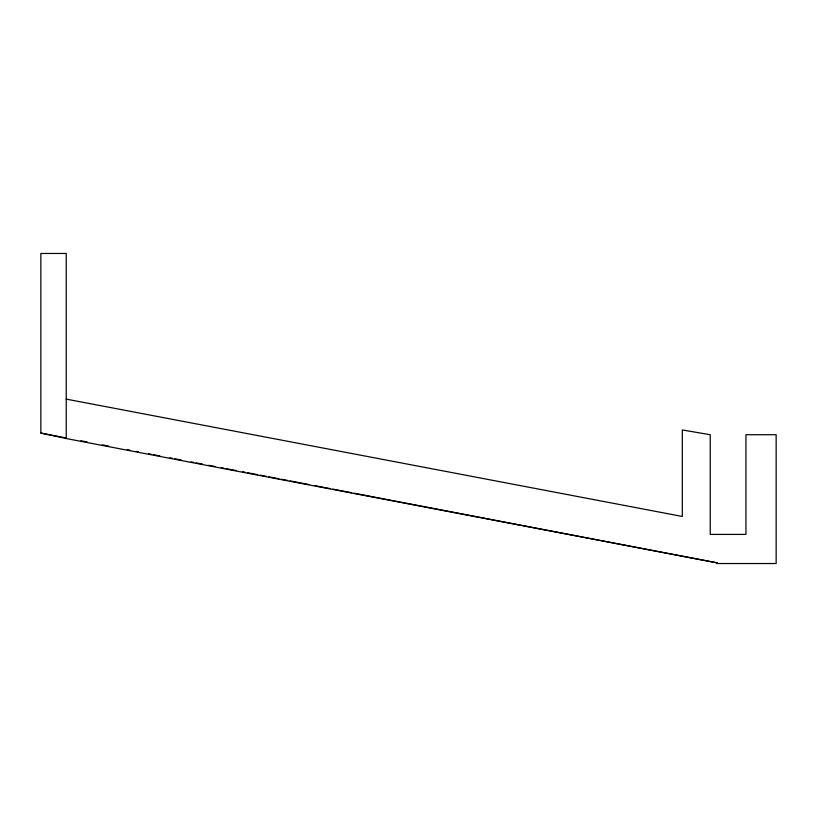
<?xml version="1.0" encoding="UTF-8"?>
<svg xmlns="http://www.w3.org/2000/svg" width="817" height="817" viewBox="0 0 817 817"><rect width="100%" height="100%" fill="white"/><g stroke="black" fill="none" stroke-linecap="round" stroke-linejoin="round"><path stroke-width="1.23" d="M66.228 399.115L682.318 516.467L682.318 429.967L710.228 434.726L710.228 534.41L745.952 534.41L745.952 434.726L776.15 434.726L776.15 563.526L717.346 563.526L717.346 562.903L354.047 493.182M66.228 438.535L66.228 253.474L40.85 253.474L40.85 433.071L66.228 438.535L717.346 562.903M40.85 433.071L65.901 437.881M80.934 440.772L87.205 441.966M102.237 444.857L108.498 446.051M127.289 449.667L129.801 450.147M136.061 451.341L138.563 451.821M148.592 453.752L151.094 454.232M153.596 454.712L159.866 455.917M169.885 457.837L172.387 458.317M174.899 458.797L181.16 460.002M191.178 461.922L193.69 462.402M196.192 462.882L202.453 464.087M208.723 465.292L214.983 466.487M221.244 467.692L223.756 468.172M226.258 468.652L236.287 470.582M242.547 471.777L245.049 472.257M247.561 472.747L257.58 474.667M260.082 475.147L266.352 476.352M268.854 476.832L278.873 478.752M281.385 479.232L287.645 480.437M290.147 480.917L308.938 484.522M315.209 485.727L330.242 488.607M332.744 489.087L351.535 492.692"/></g></svg>
